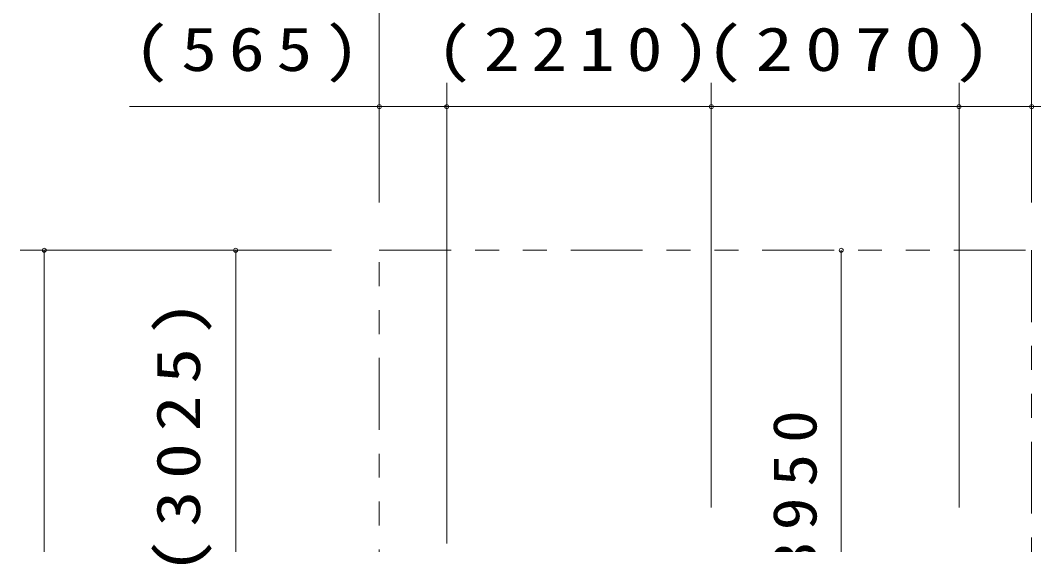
# Model space of a CAD drawing. Units: millimetres on the paper. Extents: x 200 to 813, y 141 to 438.
# Drawn here: x 377.12 to 419.46, y 386.34 to 408.25 of the extents above; entities that cross this region are included whole.
import ezdxf

# ---------------------------------------------------------------- set-up
doc = ezdxf.new("R2010")
doc.units = ezdxf.units.MM
doc.linetypes.add('USER3', pattern=[8, 3, -1, 1, -1, 1, -1])
doc.layers.add('線', color=2, linetype='Continuous', lineweight=25)
doc.layers.add('補助', color=2, linetype='Continuous', lineweight=13)
doc.styles.add('ＭＳ ゴシック', font='')
doc.styles.get('ＭＳ ゴシック').set_extended_font_data('MS Gothic')

# ---------------------------------------------------------------- blocks, each defined once
blk = doc.blocks.new('dimension_origin')
at = {"color": 0, "linetype": 'Continuous', "lineweight": -2}
blk.add_circle((0, 0), 1.25, dxfattribs=at)

msp = doc.modelspace()

# ---------------------------------------------------------------- linework, layer by layer
at = {"layer": '線', "linetype": 'USER3', "lineweight": 13}
msp.add_lwpolyline([(392.122, 398.643), (419.372, 398.643), (419.372, 359.143), (392.122, 359.143)], close=True, dxfattribs=at)
at = {"layer": '補助'}
for p, q in [((392.122, 400.643), (392.122, 411.643)), ((419.372, 400.643), (419.372, 411.643)), ((392.122, 400.643), (392.122, 405.643)), ((394.942, 386.393), (394.942, 405.643)), ((394.942, 386.393), (394.942, 405.643)), ((405.992, 387.893), (405.992, 405.643)), ((405.992, 387.893), (405.992, 405.643)), ((416.342, 387.893), (416.342, 405.643)), ((416.342, 387.893), (416.342, 405.643)), ((419.372, 400.643), (419.372, 405.643)), ((381.686, 404.643), (394.942, 404.643)), ((394.942, 404.643), (405.992, 404.643)), ((405.992, 404.643), (416.342, 404.643)), ((416.342, 404.643), (429.934, 404.643)), ((390.122, 398.643), (377.122, 398.643)), ((378.122, 359.143), (378.122, 398.643)), ((390.122, 398.643), (385.122, 398.643)), ((386.122, 383.518), (386.122, 398.643)), ((411.417, 398.643), (411.417, 378.893))]:
    msp.add_line(p, q, dxfattribs=at)

# ---------------------------------------------------------------- block references
at = {"layer": '補助', "xscale": 0.0667, "yscale": 0.0667}
for p in [(392.122, 404.643), (394.942, 404.643), (405.992, 404.643), (416.342, 404.643)]:
    msp.add_blockref('dimension_origin', p, dxfattribs=at)
for p, rotation in [((394.942, 404.643), 180), ((405.992, 404.643), 180), ((416.342, 404.643), 180), ((419.372, 404.643), 180), ((378.122, 398.643), 270), ((386.122, 398.643), 270), ((411.417, 398.643), 270)]:
    msp.add_blockref('dimension_origin', p, dxfattribs=dict(at, rotation=rotation))

# ---------------------------------------------------------------- texts
at = {"layer": '補助', "char_height": 1.833, "attachment_point": 8, "style": 'ＭＳ ゴシック'}
for s, insert in [('\\T1.33;\\W1.2;(565)', (386.832, 405.643)), ('\\T1.33;\\W1.2;(2210)', (400.467, 405.643)), ('\\T1.33;\\W1.25;(2070)', (411.985, 405.643))]:
    msp.add_mtext(s, dxfattribs=dict(at, insert=insert))
at = {"layer": '補助', "char_height": 1.833, "attachment_point": 8, "rotation": 90, "style": 'ＭＳ ゴシック'}
for s, insert in [('\\T1.33;\\W1.2;(3025)', (385.122, 391.08)), ('\\T1.33;\\W1.1;3950', (410.417, 388.768))]:
    msp.add_mtext(s, dxfattribs=dict(at, insert=insert))

doc.saveas('drawing.dxf')
